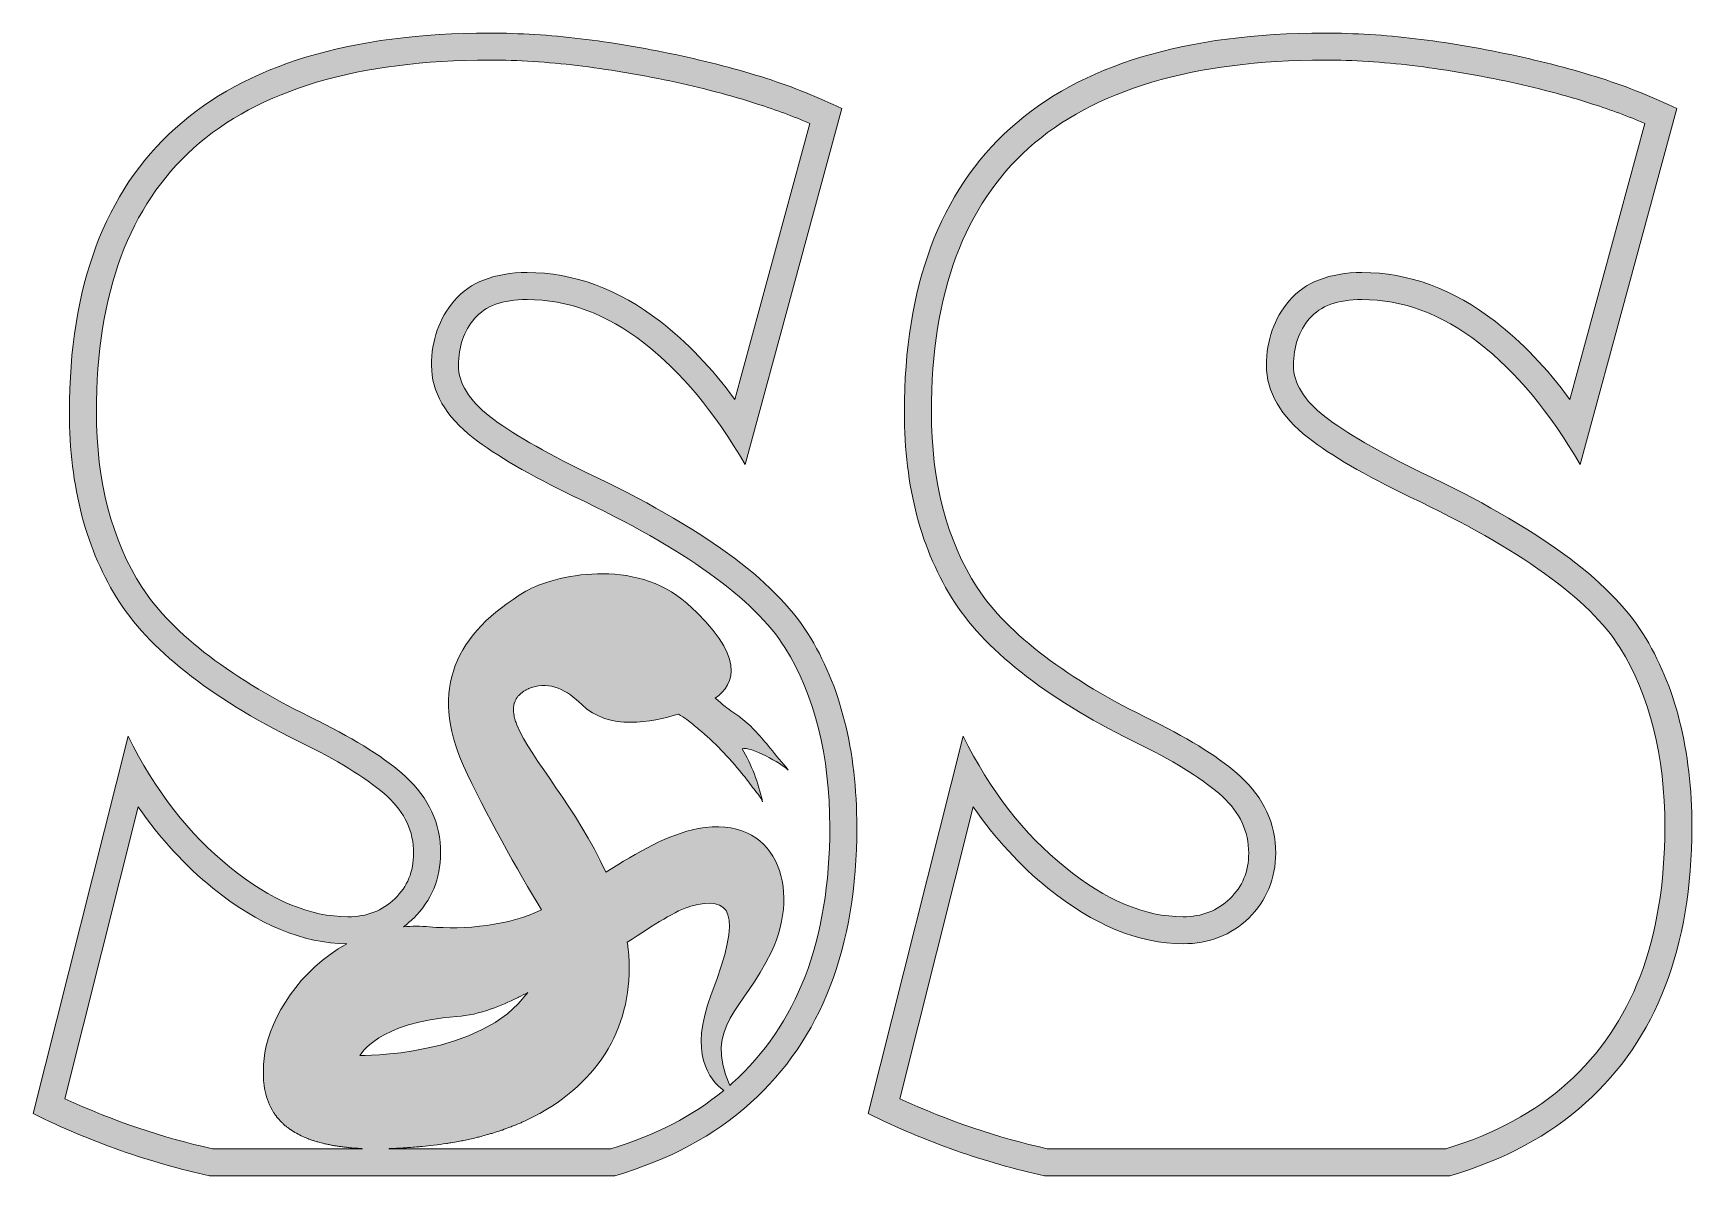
# Model space of a CAD drawing. Header units: millimetres. Extents: x 56 to 627, y -296 to -28.
# Drawn here: x 337.7 to 522, y -154.9 to -27.9 of the extents above; entities that cross this region are included whole.
import ezdxf

# ---------------------------------------------------------------- set-up
doc = ezdxf.new("R2010")
doc.units = ezdxf.units.MM
doc.header["$MEASUREMENT"] = 0
doc.layers.add('Layer 8', color=7, linetype='Continuous')
doc.layers.add('Layer 9', color=7, linetype='Continuous')

msp = doc.modelspace()

# ---------------------------------------------------------------- hatches: boundary and pattern name
at = {"layer": 'Layer 8'}
h = msp.add_hatch(color=2, dxfattribs=at)
h.dxf.hatch_style = 2
edge = h.paths.add_edge_path()
edge.add_spline(control_points=[(481.16, -27.93), (465.72, -27.93), (454.08, -31.46), (446.24, -38.5), (438.4, -45.55), (434.47, -56.06), (434.47, -70.05), (434.47, -78.38), (436.33, -85.43), (440.04, -91.19), (443.79, -96.89), (450.7, -102.18), (460.76, -107.06), (464.85, -109.09), (467.87, -111), (469.81, -112.78), (471.75, -114.56), (472.72, -116.66), (472.72, -119.07), (472.72, -121.1), (472.02, -122.78), (470.64, -124.13), (469.25, -125.47), (467.51, -126.14), (465.43, -126.14), (461.2, -126.14), (456.83, -124.31), (452.32, -120.63), (447.75, -116.96), (443.98, -112.11), (441, -106.07), (441, -106.07), (430.45, -148.02), (430.45, -148.02), (436.86, -151.17), (443.39, -153.47), (450.02, -154.93), (450.02, -154.93), (495.06, -154.93), (495.06, -154.93), (501.09, -153.16), (506.13, -150.46), (510.16, -146.83), (518.02, -139.73), (521.96, -129.52), (521.96, -116.19), (521.96, -107.64), (520.14, -100.45), (516.52, -94.64), (512.81, -88.72), (504.63, -82.77), (491.96, -76.79), (487.1, -74.43), (483.51, -72.35), (481.19, -70.54), (478.86, -68.73), (477.7, -66.84), (477.7, -64.86), (477.7, -62.78), (478.3, -61.04), (479.49, -59.64), (480.69, -58.24), (482.63, -57.54), (485.31, -57.54), (489.83, -57.54), (494.16, -59.15), (498.3, -62.36), (502.43, -65.56), (506.18, -70.07), (509.55, -75.89), (509.55, -75.89), (520.29, -36.32), (520.29, -36.32), (517.73, -35.06), (514.92, -33.94), (511.85, -32.95), (508.78, -31.96), (505.44, -31.09), (501.81, -30.32), (498.19, -29.55), (494.67, -28.96), (491.26, -28.55), (487.85, -28.14), (484.48, -27.93), (481.16, -27.93), (481.16, -27.93), (481.16, -27.93), (481.16, -27.93)], knot_values=[0, 0, 0, 0, 1, 1, 1, 2, 2, 2, 3, 3, 3, 4, 4, 4, 5, 5, 5, 6, 6, 6, 7, 7, 7, 8, 8, 8, 9, 9, 9, 10, 10, 10, 11, 11, 11, 12, 12, 12, 13, 13, 13, 14, 14, 14, 15, 15, 15, 16, 16, 16, 17, 17, 17, 18, 18, 18, 19, 19, 19, 20, 20, 20, 21, 21, 21, 22, 22, 22, 23, 23, 23, 24, 24, 24, 25, 25, 25, 26, 26, 26, 27, 27, 27, 28, 28, 28, 29, 29, 29, 29], degree=3, periodic=1)
edge = h.paths.add_edge_path()
edge.add_spline(control_points=[(481.16, -30.93), (484.34, -30.93), (487.62, -31.13), (490.9, -31.53), (494.21, -31.93), (497.68, -32.51), (501.19, -33.25), (504.71, -34), (507.98, -34.86), (510.93, -35.81), (512.98, -36.46), (514.92, -37.19), (516.73, -37.98), (516.73, -37.98), (508.41, -68.65), (508.41, -68.65), (505.84, -65.16), (503.07, -62.26), (500.13, -59.99), (495.48, -56.37), (490.49, -54.54), (485.31, -54.54), (481.72, -54.54), (479, -55.6), (477.21, -57.69), (475.55, -59.64), (474.7, -62.06), (474.7, -64.86), (474.7, -67.8), (476.27, -70.51), (479.35, -72.91), (481.86, -74.87), (485.56, -77.02), (490.65, -79.49), (490.65, -79.49), (490.67, -79.5), (490.67, -79.5), (490.67, -79.5), (490.68, -79.5), (490.68, -79.5), (502.76, -85.21), (510.6, -90.83), (513.97, -96.23), (517.28, -101.53), (518.96, -108.25), (518.96, -116.19), (518.96, -122.45), (518.03, -128.03), (516.21, -132.77), (514.42, -137.4), (511.71, -141.39), (508.15, -144.6), (504.58, -147.83), (500.03, -150.29), (494.62, -151.93), (494.62, -151.93), (450.35, -151.93), (450.35, -151.93), (444.82, -150.69), (439.32, -148.82), (433.96, -146.37), (433.96, -146.37), (442.12, -113.92), (442.12, -113.92), (444.55, -117.44), (447.32, -120.46), (450.42, -122.96), (455.47, -127.06), (460.52, -129.14), (465.43, -129.14), (468.31, -129.14), (470.77, -128.18), (472.73, -126.28), (474.68, -124.38), (475.72, -121.89), (475.72, -119.07), (475.72, -115.79), (474.41, -112.93), (471.84, -110.57), (469.66, -108.57), (466.47, -106.55), (462.09, -104.37), (462.09, -104.37), (462.08, -104.37), (462.08, -104.37), (462.08, -104.37), (462.07, -104.36), (462.07, -104.36), (452.55, -99.75), (445.99, -94.76), (442.55, -89.55), (439.18, -84.31), (437.47, -77.75), (437.47, -70.05), (437.47, -63.45), (438.4, -57.62), (440.23, -52.72), (442.01, -47.95), (444.71, -43.91), (448.25, -40.73), (455.49, -34.23), (466.56, -30.93), (481.16, -30.93)], knot_values=[0, 0, 0, 0, 0.352778, 0.352778, 0.352778, 0.705556, 0.705556, 0.705556, 1.058333, 1.058333, 1.058333, 1.411111, 1.411111, 1.411111, 1.763889, 1.763889, 1.763889, 2.116667, 2.116667, 2.116667, 2.469444, 2.469444, 2.469444, 2.822222, 2.822222, 2.822222, 3.175, 3.175, 3.175, 3.527778, 3.527778, 3.527778, 3.880556, 3.880556, 3.880556, 4.233333, 4.233333, 4.233333, 4.586111, 4.586111, 4.586111, 4.938889, 4.938889, 4.938889, 5.291667, 5.291667, 5.291667, 5.644444, 5.644444, 5.644444, 5.997222, 5.997222, 5.997222, 6.35, 6.35, 6.35, 6.702778, 6.702778, 6.702778, 7.055556, 7.055556, 7.055556, 7.408333, 7.408333, 7.408333, 7.761111, 7.761111, 7.761111, 8.113889, 8.113889, 8.113889, 8.466667, 8.466667, 8.466667, 8.819444, 8.819444, 8.819444, 9.172222, 9.172222, 9.172222, 9.525, 9.525, 9.525, 9.877778, 9.877778, 9.877778, 10.230556, 10.230556, 10.230556, 10.583333, 10.583333, 10.583333, 10.936111, 10.936111, 10.936111, 11.288889, 11.288889, 11.288889, 11.641667, 11.641667, 11.641667, 11.994444, 11.994444, 11.994444, 11.994444], degree=3, periodic=0)
edge.add_line((481.16, -30.93), (481.16, -30.93))
at = {"layer": 'Layer 9'}
h = msp.add_hatch(color=1, dxfattribs=at)
h.dxf.hatch_style = 2
edge = h.paths.add_edge_path()
edge.add_spline(control_points=[(423.75, -94.64), (420.04, -88.72), (411.85, -82.77), (399.19, -76.79), (394.33, -74.43), (390.74, -72.35), (388.42, -70.54), (386.09, -68.73), (384.93, -66.84), (384.93, -64.86), (384.93, -62.78), (385.53, -61.04), (386.72, -59.64), (387.91, -58.24), (389.85, -57.54), (392.54, -57.54), (397.06, -57.54), (401.39, -59.15), (405.52, -62.36), (409.66, -65.56), (413.41, -70.07), (416.78, -75.89), (416.78, -75.89), (427.52, -36.32), (427.52, -36.32), (424.96, -35.06), (422.15, -33.94), (419.08, -32.95), (416.01, -31.96), (412.66, -31.09), (409.04, -30.32), (405.42, -29.55), (401.9, -28.96), (398.49, -28.55), (395.08, -28.14), (391.71, -27.93), (388.38, -27.93), (372.95, -27.93), (361.31, -31.46), (353.47, -38.5), (345.62, -45.55), (341.7, -56.06), (341.7, -70.05), (341.7, -78.38), (343.56, -85.43), (347.27, -91.19), (351.02, -96.89), (357.92, -102.18), (367.99, -107.06), (372.08, -109.09), (375.09, -111), (377.03, -112.78), (378.97, -114.56), (379.94, -116.66), (379.94, -119.07), (379.94, -121.1), (379.25, -122.78), (377.87, -124.13), (376.48, -125.47), (374.74, -126.14), (372.65, -126.14), (368.43, -126.14), (364.06, -124.31), (359.54, -120.63), (354.98, -116.96), (351.21, -112.11), (348.22, -106.07), (348.22, -106.07), (337.67, -148.02), (337.67, -148.02), (344.09, -151.17), (350.62, -153.47), (357.25, -154.93), (357.25, -154.93), (402.28, -154.93), (402.28, -154.93), (408.32, -153.16), (413.36, -150.46), (417.38, -146.83), (425.25, -139.73), (429.18, -129.52), (429.18, -116.19), (429.18, -107.64), (427.37, -100.45), (423.75, -94.64)], knot_values=[0, 0, 0, 0, 1, 1, 1, 2, 2, 2, 3, 3, 3, 4, 4, 4, 5, 5, 5, 6, 6, 6, 7, 7, 7, 8, 8, 8, 9, 9, 9, 10, 10, 10, 11, 11, 11, 12, 12, 12, 13, 13, 13, 14, 14, 14, 15, 15, 15, 16, 16, 16, 17, 17, 17, 18, 18, 18, 19, 19, 19, 20, 20, 20, 21, 21, 21, 22, 22, 22, 23, 23, 23, 24, 24, 24, 25, 25, 25, 26, 26, 26, 27, 27, 27, 28, 28, 28, 28], degree=3, periodic=1)
edge = h.paths.add_edge_path()
edge.add_spline(control_points=[(384.75, -137.23), (385.97, -137.15), (387.26, -136.84), (388.57, -136.38), (388.57, -136.38), (388.57, -136.38), (388.57, -136.38), (388.57, -136.38), (388.58, -136.38), (388.58, -136.38), (389.55, -136.04), (390.54, -135.61), (391.54, -135.11), (391.56, -135.1), (391.58, -135.09), (391.61, -135.08), (391.95, -134.91), (392.28, -134.74), (392.62, -134.56), (387.54, -141.74), (373.96, -141.57), (373.96, -141.57), (373.96, -141.57), (376.04, -137.8), (384.75, -137.23)], knot_values=[0, 0, 0, 0, 1, 1, 1, 2, 2, 2, 3, 3, 3, 4, 4, 4, 5, 5, 5, 6, 6, 6, 7, 7, 7, 8, 8, 8, 8], degree=3, periodic=1)
edge = h.paths.add_edge_path()
edge.add_spline(control_points=[(341.18, -146.37), (341.18, -146.37), (349.35, -113.92), (349.35, -113.92), (351.77, -117.44), (354.55, -120.46), (357.65, -122.96), (362.65, -127.03), (367.66, -129.1), (372.53, -129.14), (367.27, -131.99), (364.05, -137.37), (363.43, -141.21), (363.29, -142.14), (363.23, -143), (363.25, -143.82), (363.25, -143.82), (363.25, -143.82), (363.25, -143.82), (363.25, -143.82), (363.25, -143.82), (363.25, -143.82), (363.25, -144.01), (363.26, -144.2), (363.28, -144.38), (363.28, -144.39), (363.28, -144.41), (363.28, -144.42), (363.3, -144.6), (363.32, -144.77), (363.34, -144.95), (363.34, -144.96), (363.34, -144.97), (363.34, -144.99), (363.37, -145.16), (363.4, -145.34), (363.44, -145.51), (363.44, -145.51), (363.44, -145.51), (363.44, -145.51), (363.62, -146.38), (363.93, -147.18), (364.38, -147.88), (364.39, -147.9), (364.4, -147.91), (364.41, -147.92), (364.49, -148.04), (364.57, -148.16), (364.66, -148.27), (364.68, -148.3), (364.7, -148.33), (364.72, -148.36), (364.81, -148.46), (364.89, -148.57), (364.99, -148.67), (365.01, -148.71), (365.04, -148.74), (365.07, -148.77), (365.16, -148.87), (365.26, -148.97), (365.36, -149.06), (365.39, -149.09), (365.43, -149.12), (365.46, -149.15), (365.56, -149.25), (365.66, -149.34), (365.77, -149.43), (365.81, -149.45), (365.84, -149.48), (365.87, -149.51), (365.99, -149.6), (366.11, -149.69), (366.23, -149.77), (366.24, -149.78), (366.26, -149.79), (366.27, -149.8), (366.69, -150.08), (367.14, -150.34), (367.65, -150.57), (367.7, -150.59), (367.75, -150.61), (367.8, -150.64), (367.93, -150.69), (368.06, -150.74), (368.2, -150.8), (368.28, -150.83), (368.35, -150.86), (368.44, -150.89), (368.56, -150.93), (368.7, -150.98), (368.83, -151.02), (368.92, -151.05), (369.02, -151.08), (369.12, -151.11), (369.25, -151.15), (369.38, -151.19), (369.52, -151.23), (369.63, -151.26), (369.73, -151.29), (369.84, -151.31), (369.98, -151.35), (370.12, -151.38), (370.26, -151.41), (370.38, -151.44), (370.5, -151.46), (370.62, -151.48), (370.76, -151.51), (370.9, -151.54), (371.04, -151.57), (371.18, -151.59), (371.32, -151.61), (371.45, -151.63), (371.59, -151.65), (371.73, -151.68), (371.88, -151.69), (372.04, -151.72), (372.22, -151.74), (372.39, -151.75), (372.55, -151.77), (372.71, -151.79), (372.87, -151.81), (373.13, -151.83), (373.39, -151.85), (373.66, -151.87), (373.79, -151.88), (373.92, -151.88), (374.06, -151.89), (374.12, -151.89), (374.19, -151.91), (374.26, -151.93), (374.26, -151.93), (357.58, -151.93), (357.58, -151.93), (352.05, -150.69), (346.55, -148.82), (341.18, -146.37)], knot_values=[0, 0, 0, 0, 1, 1, 1, 2, 2, 2, 3, 3, 3, 4, 4, 4, 5, 5, 5, 6, 6, 6, 7, 7, 7, 8, 8, 8, 9, 9, 9, 10, 10, 10, 11, 11, 11, 12, 12, 12, 13, 13, 13, 14, 14, 14, 15, 15, 15, 16, 16, 16, 17, 17, 17, 18, 18, 18, 19, 19, 19, 20, 20, 20, 21, 21, 21, 22, 22, 22, 23, 23, 23, 24, 24, 24, 25, 25, 25, 26, 26, 26, 27, 27, 27, 28, 28, 28, 29, 29, 29, 30, 30, 30, 31, 31, 31, 32, 32, 32, 33, 33, 33, 34, 34, 34, 35, 35, 35, 36, 36, 36, 37, 37, 37, 38, 38, 38, 39, 39, 39, 40, 40, 40, 41, 41, 41, 42, 42, 42, 43, 43, 43, 44, 44, 44, 45, 45, 45, 45], degree=3, periodic=1)
edge = h.paths.add_edge_path()
edge.add_spline(control_points=[(401.85, -151.93), (401.85, -151.93), (377.2, -151.93), (377.2, -151.93), (377.22, -151.92), (377.24, -151.91), (377.26, -151.91), (377.48, -151.9), (377.71, -151.89), (377.93, -151.88), (378.09, -151.87), (378.26, -151.87), (378.42, -151.86), (378.66, -151.84), (378.9, -151.83), (379.15, -151.81), (379.31, -151.8), (379.47, -151.79), (379.63, -151.78), (379.91, -151.76), (380.19, -151.73), (380.47, -151.71), (380.61, -151.69), (380.75, -151.68), (380.89, -151.67), (381.32, -151.63), (381.75, -151.58), (382.2, -151.53), (382.66, -151.47), (383.12, -151.41), (383.58, -151.35), (383.75, -151.32), (383.92, -151.29), (384.09, -151.26), (384.37, -151.21), (384.64, -151.17), (384.91, -151.12), (385.12, -151.08), (385.32, -151.04), (385.53, -150.99), (385.75, -150.95), (385.98, -150.91), (386.2, -150.86), (386.44, -150.8), (386.66, -150.74), (386.9, -150.69), (387.08, -150.64), (387.27, -150.6), (387.45, -150.55), (387.7, -150.49), (387.95, -150.41), (388.19, -150.34), (388.34, -150.3), (388.5, -150.26), (388.65, -150.21), (388.92, -150.13), (389.18, -150.04), (389.44, -149.96), (389.56, -149.92), (389.68, -149.88), (389.8, -149.84), (390.08, -149.74), (390.36, -149.63), (390.63, -149.53), (390.73, -149.49), (390.82, -149.46), (390.91, -149.43), (391.2, -149.31), (391.49, -149.19), (391.77, -149.07), (391.84, -149.04), (391.91, -149.01), (391.97, -148.98), (392.28, -148.85), (392.58, -148.7), (392.87, -148.56), (392.91, -148.54), (392.95, -148.52), (392.99, -148.5), (393.3, -148.35), (393.61, -148.19), (393.91, -148.02), (393.93, -148.01), (393.95, -148), (393.96, -147.99), (401.16, -144.02), (404.6, -137.33), (403.78, -129.72), (403.75, -129.47), (403.7, -129.23), (403.67, -128.98), (406.64, -127.03), (409.16, -125.39), (410.74, -124.96), (415.14, -123.78), (416.6, -125.46), (413.01, -134.79), (410.5, -141.33), (412.8, -144.27), (414.4, -145.44), (410.99, -148.26), (406.77, -150.44), (401.85, -151.93)], knot_values=[0, 0, 0, 0, 1, 1, 1, 2, 2, 2, 3, 3, 3, 4, 4, 4, 5, 5, 5, 6, 6, 6, 7, 7, 7, 8, 8, 8, 9, 9, 9, 10, 10, 10, 11, 11, 11, 12, 12, 12, 13, 13, 13, 14, 14, 14, 15, 15, 15, 16, 16, 16, 17, 17, 17, 18, 18, 18, 19, 19, 19, 20, 20, 20, 21, 21, 21, 22, 22, 22, 23, 23, 23, 24, 24, 24, 25, 25, 25, 26, 26, 26, 27, 27, 27, 28, 28, 28, 29, 29, 29, 30, 30, 30, 31, 31, 31, 32, 32, 32, 33, 33, 33, 34, 34, 34, 34], degree=3, periodic=1)
edge = h.paths.add_edge_path()
edge.add_spline(control_points=[(415.37, -144.6), (415.27, -144.7), (415.16, -144.79), (415.06, -144.88), (412.2, -138.08), (416.51, -136.73), (419.69, -130.04), (423.07, -122.95), (420.23, -114.71), (411.55, -116.34), (408.21, -116.97), (404.82, -118.99), (401.3, -121.17), (398.13, -114.2), (392.98, -108.6), (391.41, -104.8), (391.35, -104.64), (391.29, -104.49), (391.24, -104.34), (391.23, -104.29), (391.22, -104.24), (391.2, -104.19), (391.18, -104.1), (391.15, -104), (391.13, -103.91), (391.11, -103.85), (391.11, -103.8), (391.1, -103.75), (391.08, -103.67), (391.07, -103.59), (391.06, -103.51), (391.05, -103.45), (391.05, -103.4), (391.04, -103.35), (391.04, -103.28), (391.03, -103.21), (391.03, -103.14), (391.03, -103.09), (391.04, -103.04), (391.04, -102.99), (391.04, -102.92), (391.04, -102.86), (391.05, -102.8), (391.06, -102.75), (391.07, -102.7), (391.08, -102.66), (391.09, -102.6), (391.1, -102.54), (391.11, -102.48), (391.12, -102.44), (391.14, -102.39), (391.15, -102.35), (391.17, -102.3), (391.19, -102.25), (391.21, -102.2), (391.22, -102.15), (391.24, -102.11), (391.26, -102.07), (391.28, -102.03), (391.31, -101.98), (391.34, -101.93), (391.36, -101.89), (391.38, -101.86), (391.4, -101.82), (391.43, -101.78), (391.47, -101.73), (391.5, -101.69), (391.52, -101.66), (391.55, -101.62), (391.58, -101.59), (391.61, -101.55), (391.65, -101.51), (391.69, -101.47), (391.72, -101.44), (391.75, -101.41), (391.78, -101.39), (391.82, -101.35), (391.86, -101.31), (391.9, -101.28), (391.94, -101.25), (391.97, -101.23), (392, -101.2), (392.05, -101.17), (392.09, -101.13), (392.14, -101.1), (392.18, -101.08), (392.21, -101.06), (392.25, -101.04), (392.3, -101), (392.35, -100.97), (392.4, -100.95), (392.44, -100.93), (392.47, -100.91), (392.51, -100.89), (392.57, -100.86), (392.63, -100.83), (392.7, -100.8), (392.73, -100.79), (392.75, -100.77), (392.78, -100.76), (392.88, -100.72), (392.98, -100.68), (393.07, -100.65), (395.06, -99.95), (397.02, -100.96), (398.62, -102.54), (401.63, -105.51), (406.43, -104.51), (409.36, -103.62), (409.67, -103.84), (410.03, -104.02), (410.3, -104.23), (410.75, -104.57), (411.18, -104.92), (411.61, -105.28), (413.34, -106.74), (414.96, -108.4), (416.42, -110.22), (416.83, -110.73), (417.23, -111.25), (417.61, -111.78), (417.89, -112.17), (418.59, -112.86), (418.7, -113.36), (418.26, -111.25), (417.49, -109.24), (416.44, -107.46), (417.36, -107.16), (420.83, -109.11), (421.57, -109.83), (420.89, -109.02), (420.22, -108.21), (419.55, -107.39), (418.54, -106.17), (417.52, -104.95), (416.31, -104.02), (415.73, -103.58), (415.11, -103.21), (414.54, -102.76), (414.17, -102.46), (413.82, -102.14), (413.45, -101.86), (415.71, -100.24), (416.86, -97.19), (410.3, -91.3), (404.56, -86.16), (395.49, -88.14), (392.4, -89.97), (384.54, -94.63), (381.68, -100.86), (385.5, -109.38), (387.73, -114.37), (391.66, -121.2), (394.14, -125.37), (390.68, -127.12), (385.55, -127.61), (381.72, -127.26), (380.71, -127.17), (379.74, -127.17), (378.8, -127.25), (379.2, -126.96), (379.59, -126.64), (379.95, -126.28), (381.91, -124.38), (382.94, -121.89), (382.94, -119.07), (382.94, -115.79), (381.64, -112.93), (379.06, -110.57), (376.89, -108.57), (373.7, -106.55), (369.32, -104.37), (369.32, -104.37), (369.31, -104.37), (369.31, -104.37), (369.31, -104.37), (369.29, -104.36), (369.29, -104.36), (359.78, -99.75), (353.21, -94.76), (349.78, -89.55), (346.41, -84.31), (344.7, -77.75), (344.7, -70.05), (344.7, -63.45), (345.63, -57.62), (347.45, -52.72), (349.24, -47.95), (351.93, -43.91), (355.47, -40.73), (362.71, -34.23), (373.79, -30.93), (388.38, -30.93), (391.57, -30.93), (394.85, -31.13), (398.13, -31.53), (401.44, -31.93), (404.9, -32.51), (408.42, -33.25), (411.93, -34), (415.21, -34.86), (418.16, -35.81), (420.21, -36.46), (422.15, -37.19), (423.96, -37.98), (423.96, -37.98), (415.63, -68.65), (415.63, -68.65), (413.07, -65.16), (410.3, -62.26), (407.36, -59.99), (402.71, -56.37), (397.72, -54.54), (392.54, -54.54), (388.95, -54.54), (386.22, -55.6), (384.44, -57.69), (382.78, -59.64), (381.93, -62.06), (381.93, -64.86), (381.93, -67.8), (383.49, -70.51), (386.57, -72.91), (389.09, -74.87), (392.79, -77.02), (397.88, -79.49), (397.88, -79.49), (397.9, -79.5), (397.9, -79.5), (397.9, -79.5), (397.91, -79.5), (397.91, -79.5), (409.99, -85.21), (417.82, -90.83), (421.2, -96.23), (424.51, -101.53), (426.18, -108.25), (426.18, -116.19), (426.18, -122.45), (425.26, -128.03), (423.43, -132.77), (421.65, -137.4), (418.94, -141.39), (415.37, -144.6)], knot_values=[0, 0, 0, 0, 1, 1, 1, 2, 2, 2, 3, 3, 3, 4, 4, 4, 5, 5, 5, 6, 6, 6, 7, 7, 7, 8, 8, 8, 9, 9, 9, 10, 10, 10, 11, 11, 11, 12, 12, 12, 13, 13, 13, 14, 14, 14, 15, 15, 15, 16, 16, 16, 17, 17, 17, 18, 18, 18, 19, 19, 19, 20, 20, 20, 21, 21, 21, 22, 22, 22, 23, 23, 23, 24, 24, 24, 25, 25, 25, 26, 26, 26, 27, 27, 27, 28, 28, 28, 29, 29, 29, 30, 30, 30, 31, 31, 31, 32, 32, 32, 33, 33, 33, 34, 34, 34, 35, 35, 35, 36, 36, 36, 37, 37, 37, 38, 38, 38, 39, 39, 39, 40, 40, 40, 41, 41, 41, 42, 42, 42, 43, 43, 43, 44, 44, 44, 45, 45, 45, 46, 46, 46, 47, 47, 47, 48, 48, 48, 49, 49, 49, 50, 50, 50, 51, 51, 51, 52, 52, 52, 53, 53, 53, 54, 54, 54, 55, 55, 55, 56, 56, 56, 57, 57, 57, 58, 58, 58, 59, 59, 59, 60, 60, 60, 61, 61, 61, 62, 62, 62, 63, 63, 63, 64, 64, 64, 65, 65, 65, 66, 66, 66, 67, 67, 67, 68, 68, 68, 69, 69, 69, 70, 70, 70, 71, 71, 71, 72, 72, 72, 73, 73, 73, 74, 74, 74, 75, 75, 75, 76, 76, 76, 77, 77, 77, 78, 78, 78, 79, 79, 79, 80, 80, 80, 81, 81, 81, 81], degree=3, periodic=1)

# ---------------------------------------------------------------- linework, layer by layer
at = {"layer": 'Layer 8', "lineweight": 0}
for points, knots in [([(481.16, -27.93), (465.72, -27.93), (454.08, -31.46), (446.24, -38.5), (438.4, -45.55), (434.47, -56.06), (434.47, -70.05), (434.47, -78.38), (436.33, -85.43), (440.04, -91.19), (443.79, -96.89), (450.7, -102.18), (460.76, -107.06), (464.85, -109.09), (467.87, -111), (469.81, -112.78), (471.75, -114.56), (472.72, -116.66), (472.72, -119.07), (472.72, -121.1), (472.02, -122.78), (470.64, -124.13), (469.25, -125.47), (467.51, -126.14), (465.43, -126.14), (461.2, -126.14), (456.83, -124.31), (452.32, -120.63), (447.75, -116.96), (443.98, -112.11), (441, -106.07), (441, -106.07), (430.45, -148.02), (430.45, -148.02), (436.86, -151.17), (443.39, -153.47), (450.02, -154.93), (450.02, -154.93), (495.06, -154.93), (495.06, -154.93), (501.09, -153.16), (506.13, -150.46), (510.16, -146.83), (518.02, -139.73), (521.96, -129.52), (521.96, -116.19), (521.96, -107.64), (520.14, -100.45), (516.52, -94.64), (512.81, -88.72), (504.63, -82.77), (491.96, -76.79), (487.1, -74.43), (483.51, -72.35), (481.19, -70.54), (478.86, -68.73), (477.7, -66.84), (477.7, -64.86), (477.7, -62.78), (478.3, -61.04), (479.49, -59.64), (480.69, -58.24), (482.63, -57.54), (485.31, -57.54), (489.83, -57.54), (494.16, -59.15), (498.3, -62.36), (502.43, -65.56), (506.18, -70.07), (509.55, -75.89), (509.55, -75.89), (520.29, -36.32), (520.29, -36.32), (517.73, -35.06), (514.92, -33.94), (511.85, -32.95), (508.78, -31.96), (505.44, -31.09), (501.81, -30.32), (498.19, -29.55), (494.67, -28.96), (491.26, -28.55), (487.85, -28.14), (484.48, -27.93), (481.16, -27.93), (481.16, -27.93), (481.16, -27.93), (481.16, -27.93)], [0, 0, 0, 0, 1, 1, 1, 2, 2, 2, 3, 3, 3, 4, 4, 4, 5, 5, 5, 6, 6, 6, 7, 7, 7, 8, 8, 8, 9, 9, 9, 10, 10, 10, 11, 11, 11, 12, 12, 12, 13, 13, 13, 14, 14, 14, 15, 15, 15, 16, 16, 16, 17, 17, 17, 18, 18, 18, 19, 19, 19, 20, 20, 20, 21, 21, 21, 22, 22, 22, 23, 23, 23, 24, 24, 24, 25, 25, 25, 26, 26, 26, 27, 27, 27, 28, 28, 28, 29, 29, 29, 29]), ([(481.16, -30.93), (484.34, -30.93), (487.62, -31.13), (490.9, -31.53), (494.21, -31.93), (497.68, -32.51), (501.19, -33.25), (504.71, -34), (507.98, -34.86), (510.93, -35.81), (512.98, -36.46), (514.92, -37.19), (516.73, -37.98), (516.73, -37.98), (508.41, -68.65), (508.41, -68.65), (505.84, -65.16), (503.07, -62.26), (500.13, -59.99), (495.48, -56.37), (490.49, -54.54), (485.31, -54.54), (481.72, -54.54), (479, -55.6), (477.21, -57.69), (475.55, -59.64), (474.7, -62.06), (474.7, -64.86), (474.7, -67.8), (476.27, -70.51), (479.35, -72.91), (481.86, -74.87), (485.56, -77.02), (490.65, -79.49), (490.65, -79.49), (490.67, -79.5), (490.67, -79.5), (490.67, -79.5), (490.68, -79.5), (490.68, -79.5), (502.76, -85.21), (510.6, -90.83), (513.97, -96.23), (517.28, -101.53), (518.96, -108.25), (518.96, -116.19), (518.96, -122.45), (518.03, -128.03), (516.21, -132.77), (514.42, -137.4), (511.71, -141.39), (508.15, -144.6), (504.58, -147.83), (500.03, -150.29), (494.62, -151.93), (494.62, -151.93), (450.35, -151.93), (450.35, -151.93), (444.82, -150.69), (439.32, -148.82), (433.96, -146.37), (433.96, -146.37), (442.12, -113.92), (442.12, -113.92), (444.55, -117.44), (447.32, -120.46), (450.42, -122.96), (455.47, -127.06), (460.52, -129.14), (465.43, -129.14), (468.31, -129.14), (470.77, -128.18), (472.73, -126.28), (474.68, -124.38), (475.72, -121.89), (475.72, -119.07), (475.72, -115.79), (474.41, -112.93), (471.84, -110.57), (469.66, -108.57), (466.47, -106.55), (462.09, -104.37), (462.09, -104.37), (462.08, -104.37), (462.08, -104.37), (462.08, -104.37), (462.07, -104.36), (462.07, -104.36), (452.55, -99.75), (445.99, -94.76), (442.55, -89.55), (439.18, -84.31), (437.47, -77.75), (437.47, -70.05), (437.47, -63.45), (438.4, -57.62), (440.23, -52.72), (442.01, -47.95), (444.71, -43.91), (448.25, -40.73), (455.49, -34.23), (466.56, -30.93), (481.16, -30.93)], [0, 0, 0, 0, 1, 1, 1, 2, 2, 2, 3, 3, 3, 4, 4, 4, 5, 5, 5, 6, 6, 6, 7, 7, 7, 8, 8, 8, 9, 9, 9, 10, 10, 10, 11, 11, 11, 12, 12, 12, 13, 13, 13, 14, 14, 14, 15, 15, 15, 16, 16, 16, 17, 17, 17, 18, 18, 18, 19, 19, 19, 20, 20, 20, 21, 21, 21, 22, 22, 22, 23, 23, 23, 24, 24, 24, 25, 25, 25, 26, 26, 26, 27, 27, 27, 28, 28, 28, 29, 29, 29, 30, 30, 30, 31, 31, 31, 32, 32, 32, 33, 33, 33, 34, 34, 34, 34])]:
    msp.add_open_spline(points, degree=3, knots=knots, dxfattribs=at)
at = {"layer": 'Layer 9', "lineweight": 0}
for points, knots in [([(423.75, -94.64), (420.04, -88.72), (411.85, -82.77), (399.19, -76.79), (394.33, -74.43), (390.74, -72.35), (388.42, -70.54), (386.09, -68.73), (384.93, -66.84), (384.93, -64.86), (384.93, -62.78), (385.53, -61.04), (386.72, -59.64), (387.91, -58.24), (389.85, -57.54), (392.54, -57.54), (397.06, -57.54), (401.39, -59.15), (405.52, -62.36), (409.66, -65.56), (413.41, -70.07), (416.78, -75.89), (416.78, -75.89), (427.52, -36.32), (427.52, -36.32), (424.96, -35.06), (422.15, -33.94), (419.08, -32.95), (416.01, -31.96), (412.66, -31.09), (409.04, -30.32), (405.42, -29.55), (401.9, -28.96), (398.49, -28.55), (395.08, -28.14), (391.71, -27.93), (388.38, -27.93), (372.95, -27.93), (361.31, -31.46), (353.47, -38.5), (345.62, -45.55), (341.7, -56.06), (341.7, -70.05), (341.7, -78.38), (343.56, -85.43), (347.27, -91.19), (351.02, -96.89), (357.92, -102.18), (367.99, -107.06), (372.08, -109.09), (375.09, -111), (377.03, -112.78), (378.97, -114.56), (379.94, -116.66), (379.94, -119.07), (379.94, -121.1), (379.25, -122.78), (377.87, -124.13), (376.48, -125.47), (374.74, -126.14), (372.65, -126.14), (368.43, -126.14), (364.06, -124.31), (359.54, -120.63), (354.98, -116.96), (351.21, -112.11), (348.22, -106.07), (348.22, -106.07), (337.67, -148.02), (337.67, -148.02), (344.09, -151.17), (350.62, -153.47), (357.25, -154.93), (357.25, -154.93), (402.28, -154.93), (402.28, -154.93), (408.32, -153.16), (413.36, -150.46), (417.38, -146.83), (425.25, -139.73), (429.18, -129.52), (429.18, -116.19), (429.18, -107.64), (427.37, -100.45), (423.75, -94.64)], [0, 0, 0, 0, 1, 1, 1, 2, 2, 2, 3, 3, 3, 4, 4, 4, 5, 5, 5, 6, 6, 6, 7, 7, 7, 8, 8, 8, 9, 9, 9, 10, 10, 10, 11, 11, 11, 12, 12, 12, 13, 13, 13, 14, 14, 14, 15, 15, 15, 16, 16, 16, 17, 17, 17, 18, 18, 18, 19, 19, 19, 20, 20, 20, 21, 21, 21, 22, 22, 22, 23, 23, 23, 24, 24, 24, 25, 25, 25, 26, 26, 26, 27, 27, 27, 28, 28, 28, 28]), ([(415.37, -144.6), (415.27, -144.7), (415.16, -144.79), (415.06, -144.88), (412.2, -138.08), (416.51, -136.73), (419.69, -130.04), (423.07, -122.95), (420.23, -114.71), (411.55, -116.34), (408.21, -116.97), (404.82, -118.99), (401.3, -121.17), (398.13, -114.2), (392.98, -108.6), (391.41, -104.8), (391.35, -104.64), (391.29, -104.49), (391.24, -104.34), (391.23, -104.29), (391.22, -104.24), (391.2, -104.19), (391.18, -104.1), (391.15, -104), (391.13, -103.91), (391.11, -103.85), (391.11, -103.8), (391.1, -103.75), (391.08, -103.67), (391.07, -103.59), (391.06, -103.51), (391.05, -103.45), (391.05, -103.4), (391.04, -103.35), (391.04, -103.28), (391.03, -103.21), (391.03, -103.14), (391.03, -103.09), (391.04, -103.04), (391.04, -102.99), (391.04, -102.92), (391.04, -102.86), (391.05, -102.8), (391.06, -102.75), (391.07, -102.7), (391.08, -102.66), (391.09, -102.6), (391.1, -102.54), (391.11, -102.48), (391.12, -102.44), (391.14, -102.39), (391.15, -102.35), (391.17, -102.3), (391.19, -102.25), (391.21, -102.2), (391.22, -102.15), (391.24, -102.11), (391.26, -102.07), (391.28, -102.03), (391.31, -101.98), (391.34, -101.93), (391.36, -101.89), (391.38, -101.86), (391.4, -101.82), (391.43, -101.78), (391.47, -101.73), (391.5, -101.69), (391.52, -101.66), (391.55, -101.62), (391.58, -101.59), (391.61, -101.55), (391.65, -101.51), (391.69, -101.47), (391.72, -101.44), (391.75, -101.41), (391.78, -101.39), (391.82, -101.35), (391.86, -101.31), (391.9, -101.28), (391.94, -101.25), (391.97, -101.23), (392, -101.2), (392.05, -101.17), (392.09, -101.13), (392.14, -101.1), (392.18, -101.08), (392.21, -101.06), (392.25, -101.04), (392.3, -101), (392.35, -100.97), (392.4, -100.95), (392.44, -100.93), (392.47, -100.91), (392.51, -100.89), (392.57, -100.86), (392.63, -100.83), (392.7, -100.8), (392.73, -100.79), (392.75, -100.77), (392.78, -100.76), (392.88, -100.72), (392.98, -100.68), (393.07, -100.65), (395.06, -99.95), (397.02, -100.96), (398.62, -102.54), (401.63, -105.51), (406.43, -104.51), (409.36, -103.62), (409.67, -103.84), (410.03, -104.02), (410.3, -104.23), (410.75, -104.57), (411.18, -104.92), (411.61, -105.28), (413.34, -106.74), (414.96, -108.4), (416.42, -110.22), (416.83, -110.73), (417.23, -111.25), (417.61, -111.78), (417.89, -112.17), (418.59, -112.86), (418.7, -113.36), (418.26, -111.25), (417.49, -109.24), (416.44, -107.46), (417.36, -107.16), (420.83, -109.11), (421.57, -109.83), (420.89, -109.02), (420.22, -108.21), (419.55, -107.39), (418.54, -106.17), (417.52, -104.95), (416.31, -104.02), (415.73, -103.58), (415.11, -103.21), (414.54, -102.76), (414.17, -102.46), (413.82, -102.14), (413.45, -101.86), (415.71, -100.24), (416.86, -97.19), (410.3, -91.3), (404.56, -86.16), (395.49, -88.14), (392.4, -89.97), (384.54, -94.63), (381.68, -100.86), (385.5, -109.38), (387.73, -114.37), (391.66, -121.2), (394.14, -125.37), (390.68, -127.12), (385.55, -127.61), (381.72, -127.26), (380.71, -127.17), (379.74, -127.17), (378.8, -127.25), (379.2, -126.96), (379.59, -126.64), (379.95, -126.28), (381.91, -124.38), (382.94, -121.89), (382.94, -119.07), (382.94, -115.79), (381.64, -112.93), (379.06, -110.57), (376.89, -108.57), (373.7, -106.55), (369.32, -104.37), (369.32, -104.37), (369.31, -104.37), (369.31, -104.37), (369.31, -104.37), (369.29, -104.36), (369.29, -104.36), (359.78, -99.75), (353.21, -94.76), (349.78, -89.55), (346.41, -84.31), (344.7, -77.75), (344.7, -70.05), (344.7, -63.45), (345.63, -57.62), (347.45, -52.72), (349.24, -47.95), (351.93, -43.91), (355.47, -40.73), (362.71, -34.23), (373.79, -30.93), (388.38, -30.93), (391.57, -30.93), (394.85, -31.13), (398.13, -31.53), (401.44, -31.93), (404.9, -32.51), (408.42, -33.25), (411.93, -34), (415.21, -34.86), (418.16, -35.81), (420.21, -36.46), (422.15, -37.19), (423.96, -37.98), (423.96, -37.98), (415.63, -68.65), (415.63, -68.65), (413.07, -65.16), (410.3, -62.26), (407.36, -59.99), (402.71, -56.37), (397.72, -54.54), (392.54, -54.54), (388.95, -54.54), (386.22, -55.6), (384.44, -57.69), (382.78, -59.64), (381.93, -62.06), (381.93, -64.86), (381.93, -67.8), (383.49, -70.51), (386.57, -72.91), (389.09, -74.87), (392.79, -77.02), (397.88, -79.49), (397.88, -79.49), (397.9, -79.5), (397.9, -79.5), (397.9, -79.5), (397.91, -79.5), (397.91, -79.5), (409.99, -85.21), (417.82, -90.83), (421.2, -96.23), (424.51, -101.53), (426.18, -108.25), (426.18, -116.19), (426.18, -122.45), (425.26, -128.03), (423.43, -132.77), (421.65, -137.4), (418.94, -141.39), (415.37, -144.6)], [0, 0, 0, 0, 1, 1, 1, 2, 2, 2, 3, 3, 3, 4, 4, 4, 5, 5, 5, 6, 6, 6, 7, 7, 7, 8, 8, 8, 9, 9, 9, 10, 10, 10, 11, 11, 11, 12, 12, 12, 13, 13, 13, 14, 14, 14, 15, 15, 15, 16, 16, 16, 17, 17, 17, 18, 18, 18, 19, 19, 19, 20, 20, 20, 21, 21, 21, 22, 22, 22, 23, 23, 23, 24, 24, 24, 25, 25, 25, 26, 26, 26, 27, 27, 27, 28, 28, 28, 29, 29, 29, 30, 30, 30, 31, 31, 31, 32, 32, 32, 33, 33, 33, 34, 34, 34, 35, 35, 35, 36, 36, 36, 37, 37, 37, 38, 38, 38, 39, 39, 39, 40, 40, 40, 41, 41, 41, 42, 42, 42, 43, 43, 43, 44, 44, 44, 45, 45, 45, 46, 46, 46, 47, 47, 47, 48, 48, 48, 49, 49, 49, 50, 50, 50, 51, 51, 51, 52, 52, 52, 53, 53, 53, 54, 54, 54, 55, 55, 55, 56, 56, 56, 57, 57, 57, 58, 58, 58, 59, 59, 59, 60, 60, 60, 61, 61, 61, 62, 62, 62, 63, 63, 63, 64, 64, 64, 65, 65, 65, 66, 66, 66, 67, 67, 67, 68, 68, 68, 69, 69, 69, 70, 70, 70, 71, 71, 71, 72, 72, 72, 73, 73, 73, 74, 74, 74, 75, 75, 75, 76, 76, 76, 77, 77, 77, 78, 78, 78, 79, 79, 79, 80, 80, 80, 81, 81, 81, 81]), ([(341.18, -146.37), (341.18, -146.37), (349.35, -113.92), (349.35, -113.92), (351.77, -117.44), (354.55, -120.46), (357.65, -122.96), (362.65, -127.03), (367.66, -129.1), (372.53, -129.14), (367.27, -131.99), (364.05, -137.37), (363.43, -141.21), (363.29, -142.14), (363.23, -143), (363.25, -143.82), (363.25, -143.82), (363.25, -143.82), (363.25, -143.82), (363.25, -143.82), (363.25, -143.82), (363.25, -143.82), (363.25, -144.01), (363.26, -144.2), (363.28, -144.38), (363.28, -144.39), (363.28, -144.41), (363.28, -144.42), (363.3, -144.6), (363.32, -144.77), (363.34, -144.95), (363.34, -144.96), (363.34, -144.97), (363.34, -144.99), (363.37, -145.16), (363.4, -145.34), (363.44, -145.51), (363.44, -145.51), (363.44, -145.51), (363.44, -145.51), (363.62, -146.38), (363.93, -147.18), (364.38, -147.88), (364.39, -147.9), (364.4, -147.91), (364.41, -147.92), (364.49, -148.04), (364.57, -148.16), (364.66, -148.27), (364.68, -148.3), (364.7, -148.33), (364.72, -148.36), (364.81, -148.46), (364.89, -148.57), (364.99, -148.67), (365.01, -148.71), (365.04, -148.74), (365.07, -148.77), (365.16, -148.87), (365.26, -148.97), (365.36, -149.06), (365.39, -149.09), (365.43, -149.12), (365.46, -149.15), (365.56, -149.25), (365.66, -149.34), (365.77, -149.43), (365.81, -149.45), (365.84, -149.48), (365.87, -149.51), (365.99, -149.6), (366.11, -149.69), (366.23, -149.77), (366.24, -149.78), (366.26, -149.79), (366.27, -149.8), (366.69, -150.08), (367.14, -150.34), (367.65, -150.57), (367.7, -150.59), (367.75, -150.61), (367.8, -150.64), (367.93, -150.69), (368.06, -150.74), (368.2, -150.8), (368.28, -150.83), (368.35, -150.86), (368.44, -150.89), (368.56, -150.93), (368.7, -150.98), (368.83, -151.02), (368.92, -151.05), (369.02, -151.08), (369.12, -151.11), (369.25, -151.15), (369.38, -151.19), (369.52, -151.23), (369.63, -151.26), (369.73, -151.29), (369.84, -151.31), (369.98, -151.35), (370.12, -151.38), (370.26, -151.41), (370.38, -151.44), (370.5, -151.46), (370.62, -151.48), (370.76, -151.51), (370.9, -151.54), (371.04, -151.57), (371.18, -151.59), (371.32, -151.61), (371.45, -151.63), (371.59, -151.65), (371.73, -151.68), (371.88, -151.69), (372.04, -151.72), (372.22, -151.74), (372.39, -151.75), (372.55, -151.77), (372.71, -151.79), (372.87, -151.81), (373.13, -151.83), (373.39, -151.85), (373.66, -151.87), (373.79, -151.88), (373.92, -151.88), (374.06, -151.89), (374.12, -151.89), (374.19, -151.91), (374.26, -151.93), (374.26, -151.93), (357.58, -151.93), (357.58, -151.93), (352.05, -150.69), (346.55, -148.82), (341.18, -146.37)], [0, 0, 0, 0, 1, 1, 1, 2, 2, 2, 3, 3, 3, 4, 4, 4, 5, 5, 5, 6, 6, 6, 7, 7, 7, 8, 8, 8, 9, 9, 9, 10, 10, 10, 11, 11, 11, 12, 12, 12, 13, 13, 13, 14, 14, 14, 15, 15, 15, 16, 16, 16, 17, 17, 17, 18, 18, 18, 19, 19, 19, 20, 20, 20, 21, 21, 21, 22, 22, 22, 23, 23, 23, 24, 24, 24, 25, 25, 25, 26, 26, 26, 27, 27, 27, 28, 28, 28, 29, 29, 29, 30, 30, 30, 31, 31, 31, 32, 32, 32, 33, 33, 33, 34, 34, 34, 35, 35, 35, 36, 36, 36, 37, 37, 37, 38, 38, 38, 39, 39, 39, 40, 40, 40, 41, 41, 41, 42, 42, 42, 43, 43, 43, 44, 44, 44, 45, 45, 45, 45]), ([(401.85, -151.93), (401.85, -151.93), (377.2, -151.93), (377.2, -151.93), (377.22, -151.92), (377.24, -151.91), (377.26, -151.91), (377.48, -151.9), (377.71, -151.89), (377.93, -151.88), (378.09, -151.87), (378.26, -151.87), (378.42, -151.86), (378.66, -151.84), (378.9, -151.83), (379.15, -151.81), (379.31, -151.8), (379.47, -151.79), (379.63, -151.78), (379.91, -151.76), (380.19, -151.73), (380.47, -151.71), (380.61, -151.69), (380.75, -151.68), (380.89, -151.67), (381.32, -151.63), (381.75, -151.58), (382.2, -151.53), (382.66, -151.47), (383.12, -151.41), (383.58, -151.35), (383.75, -151.32), (383.92, -151.29), (384.09, -151.26), (384.37, -151.21), (384.64, -151.17), (384.91, -151.12), (385.12, -151.08), (385.32, -151.04), (385.53, -150.99), (385.75, -150.95), (385.98, -150.91), (386.2, -150.86), (386.44, -150.8), (386.66, -150.74), (386.9, -150.69), (387.08, -150.64), (387.27, -150.6), (387.45, -150.55), (387.7, -150.49), (387.95, -150.41), (388.19, -150.34), (388.34, -150.3), (388.5, -150.26), (388.65, -150.21), (388.92, -150.13), (389.18, -150.04), (389.44, -149.96), (389.56, -149.92), (389.68, -149.88), (389.8, -149.84), (390.08, -149.74), (390.36, -149.63), (390.63, -149.53), (390.73, -149.49), (390.82, -149.46), (390.91, -149.43), (391.2, -149.31), (391.49, -149.19), (391.77, -149.07), (391.84, -149.04), (391.91, -149.01), (391.97, -148.98), (392.28, -148.85), (392.58, -148.7), (392.87, -148.56), (392.91, -148.54), (392.95, -148.52), (392.99, -148.5), (393.3, -148.35), (393.61, -148.19), (393.91, -148.02), (393.93, -148.01), (393.95, -148), (393.96, -147.99), (401.16, -144.02), (404.6, -137.33), (403.78, -129.72), (403.75, -129.47), (403.7, -129.23), (403.67, -128.98), (406.64, -127.03), (409.16, -125.39), (410.74, -124.96), (415.14, -123.78), (416.6, -125.46), (413.01, -134.79), (410.5, -141.33), (412.8, -144.27), (414.4, -145.44), (410.99, -148.26), (406.77, -150.44), (401.85, -151.93)], [0, 0, 0, 0, 1, 1, 1, 2, 2, 2, 3, 3, 3, 4, 4, 4, 5, 5, 5, 6, 6, 6, 7, 7, 7, 8, 8, 8, 9, 9, 9, 10, 10, 10, 11, 11, 11, 12, 12, 12, 13, 13, 13, 14, 14, 14, 15, 15, 15, 16, 16, 16, 17, 17, 17, 18, 18, 18, 19, 19, 19, 20, 20, 20, 21, 21, 21, 22, 22, 22, 23, 23, 23, 24, 24, 24, 25, 25, 25, 26, 26, 26, 27, 27, 27, 28, 28, 28, 29, 29, 29, 30, 30, 30, 31, 31, 31, 32, 32, 32, 33, 33, 33, 34, 34, 34, 34]), ([(384.75, -137.23), (385.97, -137.15), (387.26, -136.84), (388.57, -136.38), (388.57, -136.38), (388.57, -136.38), (388.57, -136.38), (388.57, -136.38), (388.58, -136.38), (388.58, -136.38), (389.55, -136.04), (390.54, -135.61), (391.54, -135.11), (391.56, -135.1), (391.58, -135.09), (391.61, -135.08), (391.95, -134.91), (392.28, -134.74), (392.62, -134.56), (387.54, -141.74), (373.96, -141.57), (373.96, -141.57), (373.96, -141.57), (376.04, -137.8), (384.75, -137.23)], [0, 0, 0, 0, 1, 1, 1, 2, 2, 2, 3, 3, 3, 4, 4, 4, 5, 5, 5, 6, 6, 6, 7, 7, 7, 8, 8, 8, 8])]:
    msp.add_open_spline(points, degree=3, knots=knots, dxfattribs=at)

doc.saveas('drawing.dxf')
